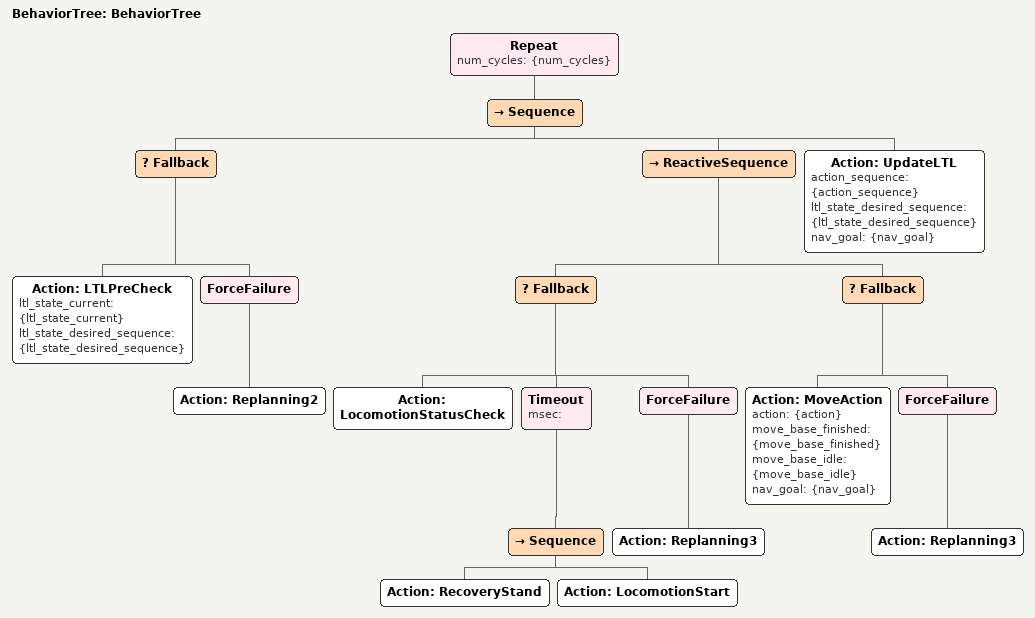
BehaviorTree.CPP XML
<?xml version="1.0"?>
<root main_tree_to_execute="BehaviorTree">
    <BehaviorTree ID="BehaviorTree">
        <Repeat num_cycles="{num_cycles}">
            <Sequence>
                <Fallback>
                    <Action ID="LTLPreCheck" ltl_state_current="{ltl_state_current}" ltl_state_desired_sequence="{ltl_state_desired_sequence}"/>
                    <ForceFailure>
                        <Action ID="Replanning2"/>
                    </ForceFailure>
                </Fallback>
                <ReactiveSequence>
                    <Fallback>
                        <Action ID="LocomotionStatusCheck"/>
                        <Timeout msec="">
                            <Sequence>
                                <Action ID="RecoveryStand"/>
                                <Action ID="LocomotionStart"/>
                            </Sequence>
                        </Timeout>
                        <ForceFailure>
                            <Action ID="Replanning3"/>
                        </ForceFailure>
                    </Fallback>
                    <Fallback>
                        <Action ID="MoveAction" action="{action}" move_base_finished="{move_base_finished}" move_base_idle="{move_base_idle}" nav_goal="{nav_goal}"/>
                        <ForceFailure>
                            <Action ID="Replanning3"/>
                        </ForceFailure>
                    </Fallback>
                </ReactiveSequence>
                <Action ID="UpdateLTL" action_sequence="{action_sequence}" ltl_state_desired_sequence="{ltl_state_desired_sequence}" nav_goal="{nav_goal}"/>
            </Sequence>
        </Repeat>
    </BehaviorTree>
</root>
